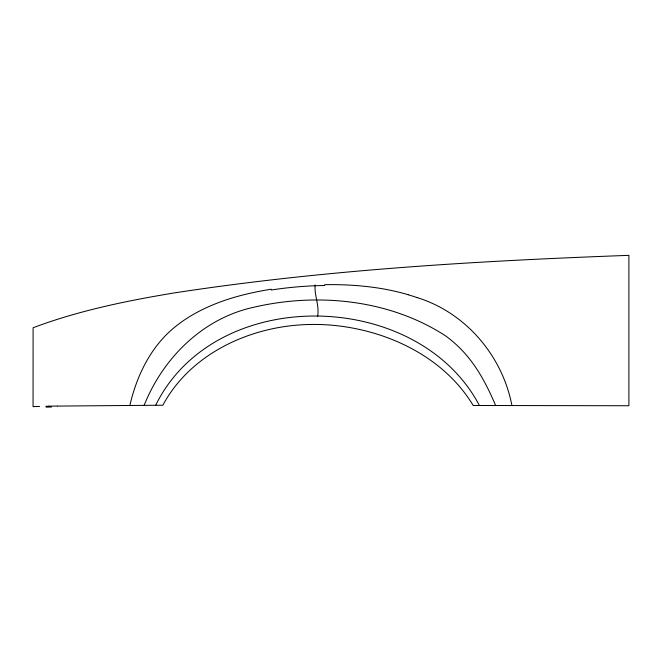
<?xml version="1.0" encoding="UTF-8"?>
<svg xmlns="http://www.w3.org/2000/svg" width="662" height="662" viewBox="0 0 662 662"><rect width="100%" height="100%" fill="white"/><g stroke="black" fill="none" stroke-linecap="round" stroke-linejoin="round"><path stroke-width="0.99" d="M315.112 284.925C314.21 295.616 319.605 305.703 317.611 316.461M129.826 405.591C136.968 374.427 152.128 343.777 178.326 324.372A129.479 129.355 34 0 1 185.418 319.283C211.054 302.451 241.183 294.002 271.213 289.22M144.109 405.417C162.951 358.043 202.795 318.364 253.554 307.3C317.669 292.323 389.885 299.555 445.733 335.982A115.577 113.599 52.6 0 1 458.758 346.979C475.573 363.198 486.62 384.233 495.639 405.525M57.759 406.079L155.653 405.268C215.373 283.915 417.863 288.599 479.396 405.492M39.588 406.427L34.374 406.6A26.786 1.531 0.4 0 0 33.059 406.658L33.1 327.748C78.364 310.71 126.012 300.929 173.601 293.026C324.256 269.856 476.698 260.944 628.9 255.342L628.9 405.748L473.206 405.483C443.209 355.759 384.845 328.997 328.393 324.926A209.928 209.804 -39.7 0 0 311.223 324.463C252.992 325.059 191.235 352.316 162.835 405.26L155.653 405.268M45.761 406.286L48.98 406.22M324.736 284.66C352.813 284.263 381.171 286.754 408.197 294.706M416.944 297.536C465.709 312.497 502.425 355.875 511.916 405.549M46.175 407.122A71.446 3.442 0.1 0 1 51.413 407.031M48.682 406.178A146.865 9.003 0.5 0 1 57.503 406.038M271.312 290.006A343.33 303.097 -13.1 0 1 324.703 285.488M408.181 294.747A203.689 200.114 -55.7 0 1 416.936 297.569"/></g></svg>
